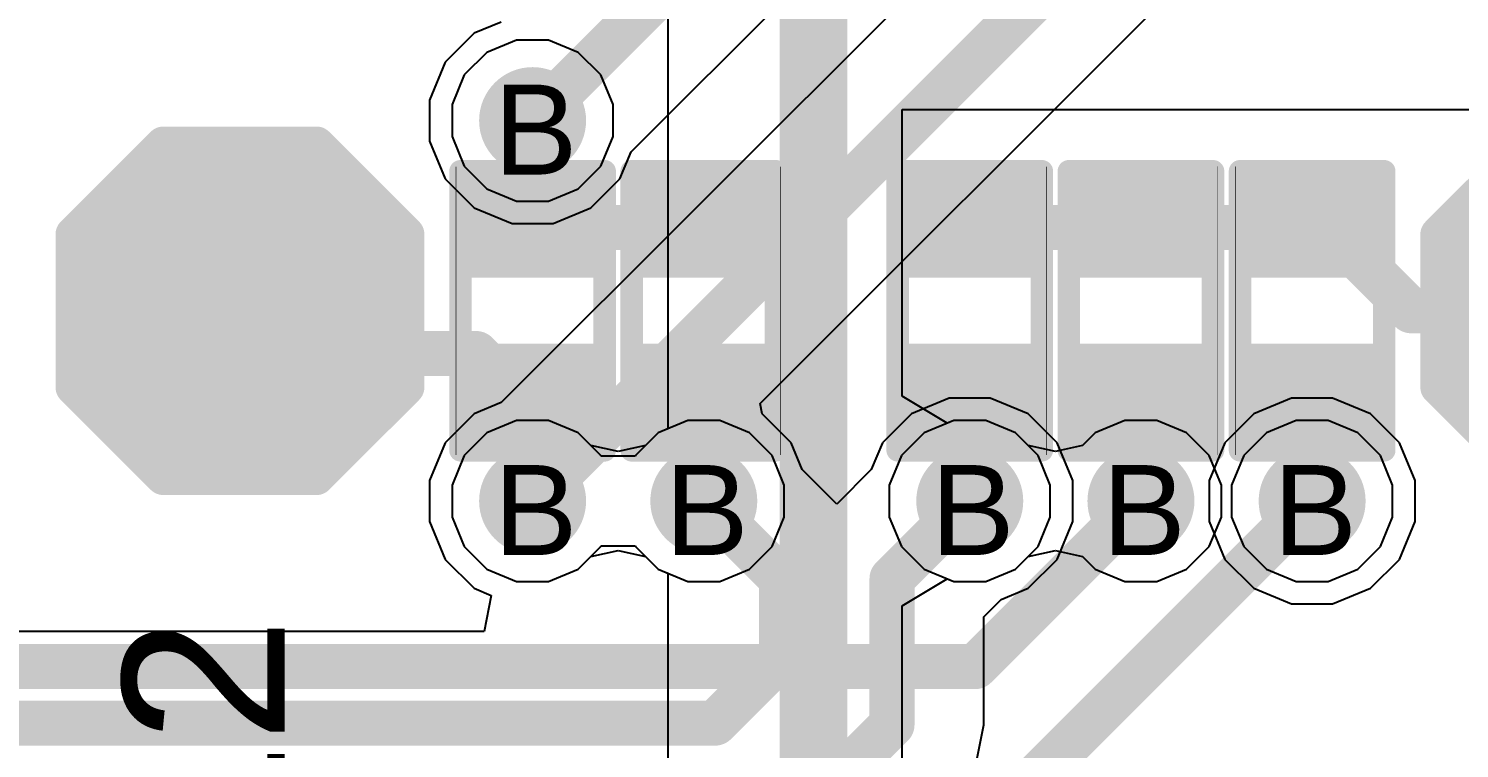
# Model space of a CAD drawing. Header units: inches. Extents: x 0 to 5379, y 0 to 5429.
# Drawn here: x 55.15 to 63.21, y 73.43 to 77.49 of the extents above; entities that cross this region are included whole.
import ezdxf

# ---------------------------------------------------------------- set-up
doc = ezdxf.new("R2010")
doc.units = ezdxf.units.IN
for name, color, linetype in [('Bottom Layer', 5, 'Continuous'), ('Bottom Solder', 6, 'Continuous'), ('Drill Drawing', 1, 'Continuous'), ('GND01', 16, 'Continuous'), ('GND02', 76, 'Continuous'), ('PWR', 156, 'Continuous'), ('SIG 01', 90, 'Continuous'), ('Top Layer', 1, 'Continuous'), ('Top Overlay', 2, 'Continuous'), ('Top Paste', 8, 'Continuous'), ('Top Solder', 216, 'Continuous'), ('Via Holes', 16, 'Continuous')]:
    doc.layers.add(name, color=color, linetype=linetype)
doc.styles.add('Arial', font='', dxfattribs={"height": 0.2})
doc.styles.get('Arial').set_extended_font_data('Arial')

# ---------------------------------------------------------------- blocks, each defined once
blk = doc.blocks.new('T__________186')
at = {"layer": 'Top Layer'}
blk.add_hatch(color=1, dxfattribs=at).paths.add_polyline_path([(0.381, 0.762), (-0.381, 0.762), (-0.762, 0.381), (-0.762, -0.381), (-0.381, -0.762), (0.381, -0.762), (0.762, -0.381), (0.762, 0.381)])
at = {"layer": 'Top Paste'}
blk.add_hatch(color=8, dxfattribs=at).paths.add_polyline_path([(0.381, 0.762), (-0.381, 0.762), (-0.762, 0.381), (-0.762, -0.381), (-0.381, -0.762), (0.381, -0.762), (0.762, -0.381), (0.762, 0.381)])
at = {"layer": 'Top Solder'}
blk.add_hatch(color=216, dxfattribs=at).paths.add_polyline_path([(0.4318, 0.8636), (-0.4318, 0.8636), (-0.8636, 0.4318), (-0.8636, -0.4318), (-0.4318, -0.8636), (0.4318, -0.8636), (0.8636, -0.4318), (0.8636, 0.4318)])
at = {"layer": 'Top Overlay'}
for points in [[(-0.9398, 0.4318, 0.2, 0.2, 0), (-0.4318, 0.9398, 0.2, 0.2, 0)], [(0.4318, 0.9398, 0.2, 0.2, 0), (-0.4318, 0.9398, 0.2, 0.2, 0)], [(0.9398, 0.4318, 0.2, 0.2, 0), (0.4318, 0.9398, 0.2, 0.2, 0)], [(-0.9398, -0.4318, 0.2, 0.2, 0), (-0.9398, 0.4318, 0.2, 0.2, 0)], [(0.9398, -0.4318, 0.2, 0.2, 0), (0.9398, 0.4318, 0.2, 0.2, 0)], [(-0.4318, -0.9398, 0.2, 0.2, 0), (-0.9398, -0.4318, 0.2, 0.2, 0)], [(0.4318, -0.9398, 0.2, 0.2, 0), (0.9398, -0.4318, 0.2, 0.2, 0)], [(0.4318, -0.9398, 0.2, 0.2, 0), (-0.4318, -0.9398, 0.2, 0.2, 0)]]:
    blk.add_lwpolyline(points, format="xyseb", dxfattribs=at)
for points in [[(-0.4818, 0.9398, 0.1, 0.1, 1), (-0.3818, 0.9398, 0.1, 0.1, 1)], [(-0.4818, 0.9398, 0.1, 0.1, 1), (-0.3818, 0.9398, 0.1, 0.1, 1)], [(0.3818, 0.9398, 0.1, 0.1, 1), (0.4818, 0.9398, 0.1, 0.1, 1)], [(0.3818, 0.9398, 0.1, 0.1, 1), (0.4818, 0.9398, 0.1, 0.1, 1)], [(-0.9898, 0.4318, 0.1, 0.1, 1), (-0.8898, 0.4318, 0.1, 0.1, 1)], [(-0.9898, 0.4318, 0.1, 0.1, 1), (-0.8898, 0.4318, 0.1, 0.1, 1)], [(0.8898, 0.4318, 0.1, 0.1, 1), (0.9898, 0.4318, 0.1, 0.1, 1)], [(0.8898, 0.4318, 0.1, 0.1, 1), (0.9898, 0.4318, 0.1, 0.1, 1)], [(-0.9898, -0.4318, 0.1, 0.1, 1), (-0.8898, -0.4318, 0.1, 0.1, 1)], [(-0.9898, -0.4318, 0.1, 0.1, 1), (-0.8898, -0.4318, 0.1, 0.1, 1)], [(0.8898, -0.4318, 0.1, 0.1, 1), (0.9898, -0.4318, 0.1, 0.1, 1)], [(0.8898, -0.4318, 0.1, 0.1, 1), (0.9898, -0.4318, 0.1, 0.1, 1)], [(-0.4818, -0.9398, 0.1, 0.1, 1), (-0.3818, -0.9398, 0.1, 0.1, 1)], [(-0.4818, -0.9398, 0.1, 0.1, 1), (-0.3818, -0.9398, 0.1, 0.1, 1)], [(0.3818, -0.9398, 0.1, 0.1, 1), (0.4818, -0.9398, 0.1, 0.1, 1)], [(0.3818, -0.9398, 0.1, 0.1, 1), (0.4818, -0.9398, 0.1, 0.1, 1)]]:
    blk.add_lwpolyline(points, format="xyseb", close=True, dxfattribs=at)
blk = doc.blocks.new('T__________188')
at = {"layer": 'Top Layer'}
blk.add_hatch(color=1, dxfattribs=at).paths.add_polyline_path([(0.381, 0.762), (-0.381, 0.762), (-0.762, 0.381), (-0.762, -0.381), (-0.381, -0.762), (0.381, -0.762), (0.762, -0.381), (0.762, 0.381)])
at = {"layer": 'Top Paste'}
blk.add_hatch(color=8, dxfattribs=at).paths.add_polyline_path([(0.381, 0.762), (-0.381, 0.762), (-0.762, 0.381), (-0.762, -0.381), (-0.381, -0.762), (0.381, -0.762), (0.762, -0.381), (0.762, 0.381)])
at = {"layer": 'Top Solder'}
blk.add_hatch(color=216, dxfattribs=at).paths.add_polyline_path([(0.4318, 0.8636), (-0.4318, 0.8636), (-0.8636, 0.4318), (-0.8636, -0.4318), (-0.4318, -0.8636), (0.4318, -0.8636), (0.8636, -0.4318), (0.8636, 0.4318)])
at = {"layer": 'Top Overlay'}
for points in [[(-0.4318, 0.9398, 0.2, 0.2, 0), (-0.9398, 0.4318, 0.2, 0.2, 0)], [(-0.4318, 0.9398, 0.2, 0.2, 0), (0.4318, 0.9398, 0.2, 0.2, 0)], [(0.4318, 0.9398, 0.2, 0.2, 0), (0.9398, 0.4318, 0.2, 0.2, 0)], [(-0.9398, 0.4318, 0.2, 0.2, 0), (-0.9398, -0.4318, 0.2, 0.2, 0)], [(0.9398, 0.4318, 0.2, 0.2, 0), (0.9398, -0.4318, 0.2, 0.2, 0)], [(-0.9398, -0.4318, 0.2, 0.2, 0), (-0.4318, -0.9398, 0.2, 0.2, 0)], [(0.9398, -0.4318, 0.2, 0.2, 0), (0.4318, -0.9398, 0.2, 0.2, 0)], [(-0.4318, -0.9398, 0.2, 0.2, 0), (0.4318, -0.9398, 0.2, 0.2, 0)]]:
    blk.add_lwpolyline(points, format="xyseb", dxfattribs=at)
for points in [[(-0.4818, 0.9398, 0.1, 0.1, 1), (-0.3818, 0.9398, 0.1, 0.1, 1)], [(-0.4818, 0.9398, 0.1, 0.1, 1), (-0.3818, 0.9398, 0.1, 0.1, 1)], [(0.3818, 0.9398, 0.1, 0.1, 1), (0.4818, 0.9398, 0.1, 0.1, 1)], [(0.3818, 0.9398, 0.1, 0.1, 1), (0.4818, 0.9398, 0.1, 0.1, 1)], [(-0.9898, 0.4318, 0.1, 0.1, 1), (-0.8898, 0.4318, 0.1, 0.1, 1)], [(-0.9898, 0.4318, 0.1, 0.1, 1), (-0.8898, 0.4318, 0.1, 0.1, 1)], [(0.8898, 0.4318, 0.1, 0.1, 1), (0.9898, 0.4318, 0.1, 0.1, 1)], [(0.8898, 0.4318, 0.1, 0.1, 1), (0.9898, 0.4318, 0.1, 0.1, 1)], [(-0.9898, -0.4318, 0.1, 0.1, 1), (-0.8898, -0.4318, 0.1, 0.1, 1)], [(-0.9898, -0.4318, 0.1, 0.1, 1), (-0.8898, -0.4318, 0.1, 0.1, 1)], [(0.8898, -0.4318, 0.1, 0.1, 1), (0.9898, -0.4318, 0.1, 0.1, 1)], [(0.8898, -0.4318, 0.1, 0.1, 1), (0.9898, -0.4318, 0.1, 0.1, 1)], [(-0.4818, -0.9398, 0.1, 0.1, 1), (-0.3818, -0.9398, 0.1, 0.1, 1)], [(-0.4818, -0.9398, 0.1, 0.1, 1), (-0.3818, -0.9398, 0.1, 0.1, 1)], [(0.3818, -0.9398, 0.1, 0.1, 1), (0.4818, -0.9398, 0.1, 0.1, 1)], [(0.3818, -0.9398, 0.1, 0.1, 1), (0.4818, -0.9398, 0.1, 0.1, 1)]]:
    blk.add_lwpolyline(points, format="xyseb", close=True, dxfattribs=at)
blk = doc.blocks.new('R___0402_644')
at = {"layer": 'Top Layer'}
for points in [[(-0.6985, -0.3175), (-0.6985, 0.3175), (-0.2413, 0.3175), (-0.2413, -0.3175)], [(0.2413, -0.3175), (0.2413, 0.3175), (0.6985, 0.3175), (0.6985, -0.3175)]]:
    blk.add_hatch(color=1, dxfattribs=at).paths.add_polyline_path(points)
at = {"layer": 'Top Paste'}
for points in [[(-0.6985, -0.3175), (-0.6985, 0.3175), (-0.2413, 0.3175), (-0.2413, -0.3175)], [(0.2413, -0.3175), (0.2413, 0.3175), (0.6985, 0.3175), (0.6985, -0.3175)]]:
    blk.add_hatch(color=8, dxfattribs=at).paths.add_polyline_path(points)
at = {"layer": 'Top Solder'}
for points in [[(-0.7535, -0.3725), (-0.7535, 0.3725), (-0.1863, 0.3725), (-0.1863, -0.3725)], [(0.1863, -0.3725), (0.1863, 0.3725), (0.7535, 0.3725), (0.7535, -0.3725)]]:
    blk.add_hatch(color=216, dxfattribs=at).paths.add_polyline_path(points)
at = {"layer": 'Top Overlay'}
for points in [[(0.7874, 0.4064, 0.127, 0.127, 0), (-0.7874, 0.4064, 0.127, 0.127, 0)], [(-0.7874, -0.4064, 0.127, 0.127, 0), (-0.7874, 0.4064, 0.127, 0.127, 0)], [(0.7874, -0.4064, 0.127, 0.127, 0), (0.7874, 0.4064, 0.127, 0.127, 0)], [(0.7874, -0.4064, 0.127, 0.127, 0), (-0.7874, -0.4064, 0.127, 0.127, 0)], [(0.8128, -0.4318, 0.00323, 0.00323, 0), (-0.8128, -0.4318, 0.00323, 0.00323, 0)]]:
    blk.add_lwpolyline(points, format="xyseb", dxfattribs=at)
for points in [[(-0.8191, 0.4064, 0.0635, 0.0635, 1), (-0.7556, 0.4064, 0.0635, 0.0635, 1)], [(-0.8191, 0.4064, 0.0635, 0.0635, 1), (-0.7556, 0.4064, 0.0635, 0.0635, 1)], [(0.7556, 0.4064, 0.0635, 0.0635, 1), (0.8191, 0.4064, 0.0635, 0.0635, 1)], [(0.7556, 0.4064, 0.0635, 0.0635, 1), (0.8191, 0.4064, 0.0635, 0.0635, 1)], [(-0.8191, -0.4064, 0.0635, 0.0635, 1), (-0.7556, -0.4064, 0.0635, 0.0635, 1)], [(-0.8191, -0.4064, 0.0635, 0.0635, 1), (-0.7556, -0.4064, 0.0635, 0.0635, 1)], [(0.7556, -0.4064, 0.0635, 0.0635, 1), (0.8191, -0.4064, 0.0635, 0.0635, 1)], [(0.7556, -0.4064, 0.0635, 0.0635, 1), (0.8191, -0.4064, 0.0635, 0.0635, 1)], [(-0.8136, -0.4318, 0.00161, 0.00161, 1), (-0.812, -0.4318, 0.00161, 0.00161, 1)], [(0.812, -0.4318, 0.00161, 0.00161, 1), (0.8136, -0.4318, 0.00161, 0.00161, 1)]]:
    blk.add_lwpolyline(points, format="xyseb", close=True, dxfattribs=at)
blk = doc.blocks.new('R___0402_646')
at = {"layer": 'Top Layer'}
for points in [[(-0.6985, -0.3175), (-0.6985, 0.3175), (-0.2413, 0.3175), (-0.2413, -0.3175)], [(0.2413, -0.3175), (0.2413, 0.3175), (0.6985, 0.3175), (0.6985, -0.3175)]]:
    blk.add_hatch(color=1, dxfattribs=at).paths.add_polyline_path(points)
at = {"layer": 'Top Paste'}
for points in [[(-0.6985, -0.3175), (-0.6985, 0.3175), (-0.2413, 0.3175), (-0.2413, -0.3175)], [(0.2413, -0.3175), (0.2413, 0.3175), (0.6985, 0.3175), (0.6985, -0.3175)]]:
    blk.add_hatch(color=8, dxfattribs=at).paths.add_polyline_path(points)
at = {"layer": 'Top Solder'}
for points in [[(-0.7535, -0.3725), (-0.7535, 0.3725), (-0.1863, 0.3725), (-0.1863, -0.3725)], [(0.1863, -0.3725), (0.1863, 0.3725), (0.7535, 0.3725), (0.7535, -0.3725)]]:
    blk.add_hatch(color=216, dxfattribs=at).paths.add_polyline_path(points)
at = {"layer": 'Top Overlay'}
for points in [[(-0.7874, 0.4064, 0.127, 0.127, 0), (0.7874, 0.4064, 0.127, 0.127, 0)], [(-0.7874, 0.4064, 0.127, 0.127, 0), (-0.7874, -0.4064, 0.127, 0.127, 0)], [(0.7874, 0.4064, 0.127, 0.127, 0), (0.7874, -0.4064, 0.127, 0.127, 0)], [(-0.7874, -0.4064, 0.127, 0.127, 0), (0.7874, -0.4064, 0.127, 0.127, 0)], [(-0.8128, -0.4318, 0.00323, 0.00323, 0), (0.8128, -0.4318, 0.00323, 0.00323, 0)]]:
    blk.add_lwpolyline(points, format="xyseb", dxfattribs=at)
for points in [[(-0.8191, 0.4064, 0.0635, 0.0635, 1), (-0.7556, 0.4064, 0.0635, 0.0635, 1)], [(-0.8191, 0.4064, 0.0635, 0.0635, 1), (-0.7556, 0.4064, 0.0635, 0.0635, 1)], [(0.7556, 0.4064, 0.0635, 0.0635, 1), (0.8191, 0.4064, 0.0635, 0.0635, 1)], [(0.7556, 0.4064, 0.0635, 0.0635, 1), (0.8191, 0.4064, 0.0635, 0.0635, 1)], [(-0.8191, -0.4064, 0.0635, 0.0635, 1), (-0.7556, -0.4064, 0.0635, 0.0635, 1)], [(-0.8191, -0.4064, 0.0635, 0.0635, 1), (-0.7556, -0.4064, 0.0635, 0.0635, 1)], [(0.7556, -0.4064, 0.0635, 0.0635, 1), (0.8191, -0.4064, 0.0635, 0.0635, 1)], [(0.7556, -0.4064, 0.0635, 0.0635, 1), (0.8191, -0.4064, 0.0635, 0.0635, 1)], [(-0.8136, -0.4318, 0.00161, 0.00161, 1), (-0.812, -0.4318, 0.00161, 0.00161, 1)], [(0.812, -0.4318, 0.00161, 0.00161, 1), (0.8136, -0.4318, 0.00161, 0.00161, 1)]]:
    blk.add_lwpolyline(points, format="xyseb", close=True, dxfattribs=at)
blk = doc.blocks.new('R___0402_652')
at = {"layer": 'Top Layer'}
for points in [[(-0.6985, -0.3175), (-0.6985, 0.3175), (-0.2413, 0.3175), (-0.2413, -0.3175)], [(0.2413, -0.3175), (0.2413, 0.3175), (0.6985, 0.3175), (0.6985, -0.3175)]]:
    blk.add_hatch(color=1, dxfattribs=at).paths.add_polyline_path(points)
at = {"layer": 'Top Paste'}
for points in [[(-0.6985, -0.3175), (-0.6985, 0.3175), (-0.2413, 0.3175), (-0.2413, -0.3175)], [(0.2413, -0.3175), (0.2413, 0.3175), (0.6985, 0.3175), (0.6985, -0.3175)]]:
    blk.add_hatch(color=8, dxfattribs=at).paths.add_polyline_path(points)
at = {"layer": 'Top Solder'}
for points in [[(-0.7535, -0.3725), (-0.7535, 0.3725), (-0.1863, 0.3725), (-0.1863, -0.3725)], [(0.1863, -0.3725), (0.1863, 0.3725), (0.7535, 0.3725), (0.7535, -0.3725)]]:
    blk.add_hatch(color=216, dxfattribs=at).paths.add_polyline_path(points)
at = {"layer": 'Top Overlay'}
for points in [[(-0.7874, 0.4064, 0.127, 0.127, 0), (-0.7874, -0.4064, 0.127, 0.127, 0)], [(-0.7874, 0.4064, 0.127, 0.127, 0), (0.7874, 0.4064, 0.127, 0.127, 0)], [(0.7874, 0.4064, 0.127, 0.127, 0), (0.7874, -0.4064, 0.127, 0.127, 0)], [(-0.7874, -0.4064, 0.127, 0.127, 0), (0.7874, -0.4064, 0.127, 0.127, 0)], [(-0.8128, -0.4318, 0.00323, 0.00323, 0), (0.8128, -0.4318, 0.00323, 0.00323, 0)]]:
    blk.add_lwpolyline(points, format="xyseb", dxfattribs=at)
for points in [[(-0.8191, 0.4064, 0.0635, 0.0635, 1), (-0.7556, 0.4064, 0.0635, 0.0635, 1)], [(-0.8191, 0.4064, 0.0635, 0.0635, 1), (-0.7556, 0.4064, 0.0635, 0.0635, 1)], [(0.7556, 0.4064, 0.0635, 0.0635, 1), (0.8191, 0.4064, 0.0635, 0.0635, 1)], [(0.7556, 0.4064, 0.0635, 0.0635, 1), (0.8191, 0.4064, 0.0635, 0.0635, 1)], [(-0.8191, -0.4064, 0.0635, 0.0635, 1), (-0.7556, -0.4064, 0.0635, 0.0635, 1)], [(-0.8191, -0.4064, 0.0635, 0.0635, 1), (-0.7556, -0.4064, 0.0635, 0.0635, 1)], [(0.7556, -0.4064, 0.0635, 0.0635, 1), (0.8191, -0.4064, 0.0635, 0.0635, 1)], [(0.7556, -0.4064, 0.0635, 0.0635, 1), (0.8191, -0.4064, 0.0635, 0.0635, 1)], [(-0.8136, -0.4318, 0.00161, 0.00161, 1), (-0.812, -0.4318, 0.00161, 0.00161, 1)], [(0.812, -0.4318, 0.00161, 0.00161, 1), (0.8136, -0.4318, 0.00161, 0.00161, 1)]]:
    blk.add_lwpolyline(points, format="xyseb", close=True, dxfattribs=at)
blk = doc.blocks.new('R___0402_656')
at = {"layer": 'Top Layer'}
for points in [[(-0.6985, -0.3175), (-0.6985, 0.3175), (-0.2413, 0.3175), (-0.2413, -0.3175)], [(0.2413, -0.3175), (0.2413, 0.3175), (0.6985, 0.3175), (0.6985, -0.3175)]]:
    blk.add_hatch(color=1, dxfattribs=at).paths.add_polyline_path(points)
at = {"layer": 'Top Paste'}
for points in [[(-0.6985, -0.3175), (-0.6985, 0.3175), (-0.2413, 0.3175), (-0.2413, -0.3175)], [(0.2413, -0.3175), (0.2413, 0.3175), (0.6985, 0.3175), (0.6985, -0.3175)]]:
    blk.add_hatch(color=8, dxfattribs=at).paths.add_polyline_path(points)
at = {"layer": 'Top Solder'}
for points in [[(-0.7535, -0.3725), (-0.7535, 0.3725), (-0.1863, 0.3725), (-0.1863, -0.3725)], [(0.1863, -0.3725), (0.1863, 0.3725), (0.7535, 0.3725), (0.7535, -0.3725)]]:
    blk.add_hatch(color=216, dxfattribs=at).paths.add_polyline_path(points)
at = {"layer": 'Top Overlay'}
for points in [[(-0.7874, 0.4064, 0.127, 0.127, 0), (-0.7874, -0.4064, 0.127, 0.127, 0)], [(-0.7874, 0.4064, 0.127, 0.127, 0), (0.7874, 0.4064, 0.127, 0.127, 0)], [(0.7874, 0.4064, 0.127, 0.127, 0), (0.7874, -0.4064, 0.127, 0.127, 0)], [(-0.7874, -0.4064, 0.127, 0.127, 0), (0.7874, -0.4064, 0.127, 0.127, 0)], [(-0.8128, -0.4318, 0.00323, 0.00323, 0), (0.8128, -0.4318, 0.00323, 0.00323, 0)]]:
    blk.add_lwpolyline(points, format="xyseb", dxfattribs=at)
for points in [[(-0.8191, 0.4064, 0.0635, 0.0635, 1), (-0.7556, 0.4064, 0.0635, 0.0635, 1)], [(-0.8191, 0.4064, 0.0635, 0.0635, 1), (-0.7556, 0.4064, 0.0635, 0.0635, 1)], [(0.7556, 0.4064, 0.0635, 0.0635, 1), (0.8191, 0.4064, 0.0635, 0.0635, 1)], [(0.7556, 0.4064, 0.0635, 0.0635, 1), (0.8191, 0.4064, 0.0635, 0.0635, 1)], [(-0.8191, -0.4064, 0.0635, 0.0635, 1), (-0.7556, -0.4064, 0.0635, 0.0635, 1)], [(-0.8191, -0.4064, 0.0635, 0.0635, 1), (-0.7556, -0.4064, 0.0635, 0.0635, 1)], [(0.7556, -0.4064, 0.0635, 0.0635, 1), (0.8191, -0.4064, 0.0635, 0.0635, 1)], [(0.7556, -0.4064, 0.0635, 0.0635, 1), (0.8191, -0.4064, 0.0635, 0.0635, 1)], [(-0.8136, -0.4318, 0.00161, 0.00161, 1), (-0.812, -0.4318, 0.00161, 0.00161, 1)], [(0.812, -0.4318, 0.00161, 0.00161, 1), (0.8136, -0.4318, 0.00161, 0.00161, 1)]]:
    blk.add_lwpolyline(points, format="xyseb", close=True, dxfattribs=at)
blk = doc.blocks.new('R___0402_662')
at = {"layer": 'Top Layer'}
for points in [[(-0.6985, -0.3175), (-0.6985, 0.3175), (-0.2413, 0.3175), (-0.2413, -0.3175)], [(0.2413, -0.3175), (0.2413, 0.3175), (0.6985, 0.3175), (0.6985, -0.3175)]]:
    blk.add_hatch(color=1, dxfattribs=at).paths.add_polyline_path(points)
at = {"layer": 'Top Paste'}
for points in [[(-0.6985, -0.3175), (-0.6985, 0.3175), (-0.2413, 0.3175), (-0.2413, -0.3175)], [(0.2413, -0.3175), (0.2413, 0.3175), (0.6985, 0.3175), (0.6985, -0.3175)]]:
    blk.add_hatch(color=8, dxfattribs=at).paths.add_polyline_path(points)
at = {"layer": 'Top Solder'}
for points in [[(-0.7535, -0.3725), (-0.7535, 0.3725), (-0.1863, 0.3725), (-0.1863, -0.3725)], [(0.1863, -0.3725), (0.1863, 0.3725), (0.7535, 0.3725), (0.7535, -0.3725)]]:
    blk.add_hatch(color=216, dxfattribs=at).paths.add_polyline_path(points)
at = {"layer": 'Top Overlay'}
for points in [[(-0.7874, -0.4064, 0.127, 0.127, 0), (-0.7874, 0.4064, 0.127, 0.127, 0)], [(0.7874, 0.4064, 0.127, 0.127, 0), (-0.7874, 0.4064, 0.127, 0.127, 0)], [(0.7874, -0.4064, 0.127, 0.127, 0), (0.7874, 0.4064, 0.127, 0.127, 0)], [(0.7874, -0.4064, 0.127, 0.127, 0), (-0.7874, -0.4064, 0.127, 0.127, 0)], [(0.8128, -0.4318, 0.00323, 0.00323, 0), (-0.8128, -0.4318, 0.00323, 0.00323, 0)]]:
    blk.add_lwpolyline(points, format="xyseb", dxfattribs=at)
for points in [[(-0.8191, 0.4064, 0.0635, 0.0635, 1), (-0.7556, 0.4064, 0.0635, 0.0635, 1)], [(-0.8191, 0.4064, 0.0635, 0.0635, 1), (-0.7556, 0.4064, 0.0635, 0.0635, 1)], [(0.7556, 0.4064, 0.0635, 0.0635, 1), (0.8191, 0.4064, 0.0635, 0.0635, 1)], [(0.7556, 0.4064, 0.0635, 0.0635, 1), (0.8191, 0.4064, 0.0635, 0.0635, 1)], [(-0.8191, -0.4064, 0.0635, 0.0635, 1), (-0.7556, -0.4064, 0.0635, 0.0635, 1)], [(-0.8191, -0.4064, 0.0635, 0.0635, 1), (-0.7556, -0.4064, 0.0635, 0.0635, 1)], [(0.7556, -0.4064, 0.0635, 0.0635, 1), (0.8191, -0.4064, 0.0635, 0.0635, 1)], [(0.7556, -0.4064, 0.0635, 0.0635, 1), (0.8191, -0.4064, 0.0635, 0.0635, 1)], [(-0.8136, -0.4318, 0.00161, 0.00161, 1), (-0.812, -0.4318, 0.00161, 0.00161, 1)], [(0.812, -0.4318, 0.00161, 0.00161, 1), (0.8136, -0.4318, 0.00161, 0.00161, 1)]]:
    blk.add_lwpolyline(points, format="xyseb", close=True, dxfattribs=at)

msp = doc.modelspace()

# ---------------------------------------------------------------- hatches: boundary and pattern name
at = {"layer": 'Bottom Layer'}
h = msp.add_hatch(color=5, dxfattribs=at)
edge = h.paths.add_edge_path()
edge.add_arc((57.9882, 76.9752), 0.2, 0, 360)
h = msp.add_hatch(color=5, dxfattribs=at)
edge = h.paths.add_edge_path()
edge.add_arc((57.9882, 74.8284), 0.2, 0, 360)
h = msp.add_hatch(color=5, dxfattribs=at)
edge = h.paths.add_edge_path()
edge.add_arc((58.9534, 74.8284), 0.2, 0, 360)
h = msp.add_hatch(color=5, dxfattribs=at)
edge = h.paths.add_edge_path()
edge.add_arc((60.453, 74.8284), 0.2, 0, 360)
h = msp.add_hatch(color=5, dxfattribs=at)
edge = h.paths.add_edge_path()
edge.add_arc((61.4182, 74.8284), 0.2, 0, 360)
h = msp.add_hatch(color=5, dxfattribs=at)
edge = h.paths.add_edge_path()
edge.add_arc((62.3834, 74.8284), 0.2, 0, 360)
at = {"layer": 'Bottom Solder'}
h = msp.add_hatch(color=6, dxfattribs=at)
edge = h.paths.add_edge_path()
edge.add_arc((57.9882, 76.9752), 0.3016, 0, 360)
h = msp.add_hatch(color=6, dxfattribs=at)
edge = h.paths.add_edge_path()
edge.add_arc((57.9882, 74.8284), 0.3016, 0, 360)
h = msp.add_hatch(color=6, dxfattribs=at)
edge = h.paths.add_edge_path()
edge.add_arc((58.9534, 74.8284), 0.3016, 0, 360)
h = msp.add_hatch(color=6, dxfattribs=at)
edge = h.paths.add_edge_path()
edge.add_arc((60.453, 74.8284), 0.3016, 0, 360)
h = msp.add_hatch(color=6, dxfattribs=at)
edge = h.paths.add_edge_path()
edge.add_arc((61.4182, 74.8284), 0.3016, 0, 360)
h = msp.add_hatch(color=6, dxfattribs=at)
edge = h.paths.add_edge_path()
edge.add_arc((62.3834, 74.8284), 0.3016, 0, 360)
at = {"layer": 'GND01'}
h = msp.add_hatch(color=16, dxfattribs=at)
edge = h.paths.add_edge_path()
edge.add_arc((57.9882, 76.9752), 0.2, 0, 360)
h = msp.add_hatch(color=16, dxfattribs=at)
edge = h.paths.add_edge_path()
edge.add_arc((57.9882, 74.8284), 0.2, 0, 360)
h = msp.add_hatch(color=16, dxfattribs=at)
edge = h.paths.add_edge_path()
edge.add_arc((58.9534, 74.8284), 0.2, 0, 360)
h = msp.add_hatch(color=16, dxfattribs=at)
edge = h.paths.add_edge_path()
edge.add_arc((60.453, 74.8284), 0.2, 0, 360)
h = msp.add_hatch(color=16, dxfattribs=at)
edge = h.paths.add_edge_path()
edge.add_arc((61.4182, 74.8284), 0.2, 0, 360)
h = msp.add_hatch(color=16, dxfattribs=at)
edge = h.paths.add_edge_path()
edge.add_arc((62.3834, 74.8284), 0.2, 0, 360)
at = {"layer": 'GND02'}
h = msp.add_hatch(color=76, dxfattribs=at)
edge = h.paths.add_edge_path()
edge.add_arc((57.9882, 76.9752), 0.2, 0, 360)
h = msp.add_hatch(color=76, dxfattribs=at)
edge = h.paths.add_edge_path()
edge.add_arc((57.9882, 74.8284), 0.2, 0, 360)
h = msp.add_hatch(color=76, dxfattribs=at)
edge = h.paths.add_edge_path()
edge.add_arc((58.9534, 74.8284), 0.2, 0, 360)
h = msp.add_hatch(color=76, dxfattribs=at)
edge = h.paths.add_edge_path()
edge.add_arc((60.453, 74.8284), 0.2, 0, 360)
h = msp.add_hatch(color=76, dxfattribs=at)
edge = h.paths.add_edge_path()
edge.add_arc((61.4182, 74.8284), 0.2, 0, 360)
h = msp.add_hatch(color=76, dxfattribs=at)
edge = h.paths.add_edge_path()
edge.add_arc((62.3834, 74.8284), 0.2, 0, 360)
at = {"layer": 'PWR'}
h = msp.add_hatch(color=156, dxfattribs=at)
edge = h.paths.add_edge_path()
edge.add_arc((57.9882, 76.9752), 0.2, 0, 360)
h = msp.add_hatch(color=156, dxfattribs=at)
edge = h.paths.add_edge_path()
edge.add_arc((57.9882, 74.8284), 0.2, 0, 360)
h = msp.add_hatch(color=156, dxfattribs=at)
edge = h.paths.add_edge_path()
edge.add_arc((58.9534, 74.8284), 0.2, 0, 360)
h = msp.add_hatch(color=156, dxfattribs=at)
edge = h.paths.add_edge_path()
edge.add_arc((60.453, 74.8284), 0.2, 0, 360)
h = msp.add_hatch(color=156, dxfattribs=at)
edge = h.paths.add_edge_path()
edge.add_arc((61.4182, 74.8284), 0.2, 0, 360)
h = msp.add_hatch(color=156, dxfattribs=at)
edge = h.paths.add_edge_path()
edge.add_arc((62.3834, 74.8284), 0.2, 0, 360)
at = {"layer": 'SIG 01'}
h = msp.add_hatch(color=90, dxfattribs=at)
edge = h.paths.add_edge_path()
edge.add_arc((57.9882, 76.9752), 0.2, 0, 360)
h = msp.add_hatch(color=90, dxfattribs=at)
edge = h.paths.add_edge_path()
edge.add_arc((57.9882, 74.8284), 0.2, 0, 360)
h = msp.add_hatch(color=90, dxfattribs=at)
edge = h.paths.add_edge_path()
edge.add_arc((58.9534, 74.8284), 0.2, 0, 360)
h = msp.add_hatch(color=90, dxfattribs=at)
edge = h.paths.add_edge_path()
edge.add_arc((60.453, 74.8284), 0.2, 0, 360)
h = msp.add_hatch(color=90, dxfattribs=at)
edge = h.paths.add_edge_path()
edge.add_arc((61.4182, 74.8284), 0.2, 0, 360)
h = msp.add_hatch(color=90, dxfattribs=at)
edge = h.paths.add_edge_path()
edge.add_arc((62.3834, 74.8284), 0.2, 0, 360)
at = {"layer": 'Top Layer'}
h = msp.add_hatch(color=1, dxfattribs=at)
edge = h.paths.add_edge_path()
edge.add_arc((57.9882, 76.9752), 0.2, 0, 360)
h = msp.add_hatch(color=1, dxfattribs=at)
edge = h.paths.add_edge_path()
edge.add_arc((57.9882, 74.8284), 0.2, 0, 360)
h = msp.add_hatch(color=1, dxfattribs=at)
edge = h.paths.add_edge_path()
edge.add_arc((58.9534, 74.8284), 0.2, 0, 360)
h = msp.add_hatch(color=1, dxfattribs=at)
edge = h.paths.add_edge_path()
edge.add_arc((60.453, 74.8284), 0.2, 0, 360)
h = msp.add_hatch(color=1, dxfattribs=at)
edge = h.paths.add_edge_path()
edge.add_arc((61.4182, 74.8284), 0.2, 0, 360)
h = msp.add_hatch(color=1, dxfattribs=at)
edge = h.paths.add_edge_path()
edge.add_arc((62.3834, 74.8284), 0.2, 0, 360)
at = {"layer": 'Top Solder'}
h = msp.add_hatch(color=216, dxfattribs=at)
edge = h.paths.add_edge_path()
edge.add_arc((57.9882, 76.9752), 0.3016, 0, 360)
h = msp.add_hatch(color=216, dxfattribs=at)
edge = h.paths.add_edge_path()
edge.add_arc((57.9882, 74.8284), 0.3016, 0, 360)
h = msp.add_hatch(color=216, dxfattribs=at)
edge = h.paths.add_edge_path()
edge.add_arc((58.9534, 74.8284), 0.3016, 0, 360)
h = msp.add_hatch(color=216, dxfattribs=at)
edge = h.paths.add_edge_path()
edge.add_arc((60.453, 74.8284), 0.3016, 0, 360)
h = msp.add_hatch(color=216, dxfattribs=at)
edge = h.paths.add_edge_path()
edge.add_arc((61.4182, 74.8284), 0.3016, 0, 360)
h = msp.add_hatch(color=216, dxfattribs=at)
edge = h.paths.add_edge_path()
edge.add_arc((62.3834, 74.8284), 0.3016, 0, 360)
at = {"layer": 'Via Holes'}
h = msp.add_hatch(color=7, dxfattribs=at)
edge = h.paths.add_edge_path()
edge.add_arc((57.9882, 76.9752), 0.1, 0, 360)
h = msp.add_hatch(color=7, dxfattribs=at)
edge = h.paths.add_edge_path()
edge.add_arc((57.9882, 74.8284), 0.1, 0, 360)
h = msp.add_hatch(color=7, dxfattribs=at)
edge = h.paths.add_edge_path()
edge.add_arc((58.9534, 74.8284), 0.1, 0, 360)
h = msp.add_hatch(color=7, dxfattribs=at)
edge = h.paths.add_edge_path()
edge.add_arc((60.453, 74.8284), 0.1, 0, 360)
h = msp.add_hatch(color=7, dxfattribs=at)
edge = h.paths.add_edge_path()
edge.add_arc((61.4182, 74.8284), 0.1, 0, 360)
h = msp.add_hatch(color=7, dxfattribs=at)
edge = h.paths.add_edge_path()
edge.add_arc((62.3834, 74.8284), 0.1, 0, 360)

# ---------------------------------------------------------------- linework, layer by layer
at = {"layer": 'Bottom Layer'}
for p, q in [((57.8979, 77.4292), (57.731, 77.3601)), ((58.0785, 77.4292), (57.8979, 77.4292)), ((58.2454, 77.3601), (58.0785, 77.4292)), ((57.731, 77.3601), (57.6033, 77.2324)), ((58.3731, 77.2324), (58.2454, 77.3601)), ((57.6033, 77.2324), (57.5342, 77.0655)), ((58.4422, 77.0655), (58.3731, 77.2324)), ((57.5342, 77.0655), (57.5342, 76.8849)), ((58.4422, 76.8849), (58.4422, 77.0655)), ((57.5342, 76.8849), (57.6033, 76.718)), ((58.3731, 76.718), (58.4422, 76.8849)), ((57.6033, 76.718), (57.731, 76.5903)), ((58.2454, 76.5903), (58.3731, 76.718)), ((57.731, 76.5903), (57.8979, 76.5212)), ((58.0785, 76.5212), (58.2454, 76.5903)), ((57.8979, 76.5212), (58.0785, 76.5212)), ((57.8979, 75.2824), (57.731, 75.2133)), ((58.0785, 75.2824), (57.8979, 75.2824)), ((58.2454, 75.2133), (58.0785, 75.2824)), ((58.8631, 75.2824), (58.6962, 75.2133)), ((59.0437, 75.2824), (58.8631, 75.2824)), ((59.2106, 75.2133), (59.0437, 75.2824)), ((60.3627, 75.2824), (60.1958, 75.2133)), ((60.5433, 75.2824), (60.3627, 75.2824)), ((60.7102, 75.2133), (60.5433, 75.2824)), ((62.2931, 75.2824), (62.1262, 75.2133)), ((62.4737, 75.2824), (62.2931, 75.2824)), ((62.6406, 75.2133), (62.4737, 75.2824)), ((57.731, 75.2133), (57.6033, 75.0856)), ((58.3731, 75.0856), (58.2454, 75.2133)), ((58.6962, 75.2133), (58.5685, 75.0856)), ((59.3383, 75.0856), (59.2106, 75.2133)), ((60.1958, 75.2133), (60.0681, 75.0856)), ((60.8379, 75.0856), (60.7102, 75.2133)), ((62.1262, 75.2133), (61.9985, 75.0856)), ((62.7683, 75.0856), (62.6406, 75.2133)), ((57.6033, 75.0856), (57.5342, 74.9187)), ((58.3746, 75.082), (58.3731, 75.0856)), ((58.567, 75.082), (58.3746, 75.082)), ((58.5685, 75.0856), (58.567, 75.082)), ((59.4074, 74.9187), (59.3383, 75.0856)), ((60.0681, 75.0856), (59.999, 74.9187)), ((60.907, 74.9187), (60.8379, 75.0856)), ((61.9985, 75.0856), (61.9294, 74.9187)), ((62.8374, 74.9187), (62.7683, 75.0856)), ((57.5342, 74.9187), (57.5342, 74.7381)), ((59.4074, 74.7381), (59.4074, 74.9187)), ((59.999, 74.9187), (59.999, 74.7381)), ((60.907, 74.7381), (60.907, 74.9187)), ((61.9294, 74.9187), (61.9294, 74.7381)), ((62.8374, 74.7381), (62.8374, 74.9187)), ((57.5342, 74.7381), (57.6033, 74.5712)), ((59.3383, 74.5712), (59.4074, 74.7381)), ((59.999, 74.7381), (60.0681, 74.5712)), ((60.8379, 74.5712), (60.907, 74.7381)), ((61.9294, 74.7381), (61.9985, 74.5712)), ((62.7683, 74.5712), (62.8374, 74.7381)), ((57.6033, 74.5712), (57.731, 74.4435)), ((58.2454, 74.4435), (58.3731, 74.5712)), ((58.3731, 74.5712), (58.3746, 74.5748)), ((58.3746, 74.5748), (58.567, 74.5748)), ((58.567, 74.5748), (58.5685, 74.5712)), ((58.5685, 74.5712), (58.6962, 74.4435)), ((59.2106, 74.4435), (59.3383, 74.5712)), ((60.0681, 74.5712), (60.1958, 74.4435)), ((60.7102, 74.4435), (60.8379, 74.5712)), ((61.9985, 74.5712), (62.1262, 74.4435)), ((62.6406, 74.4435), (62.7683, 74.5712)), ((57.731, 74.4435), (57.8979, 74.3744)), ((58.0785, 74.3744), (58.2454, 74.4435)), ((58.6962, 74.4435), (58.8631, 74.3744)), ((59.0437, 74.3744), (59.2106, 74.4435)), ((60.1958, 74.4435), (60.3627, 74.3744)), ((60.5433, 74.3744), (60.7102, 74.4435)), ((62.1262, 74.4435), (62.2931, 74.3744)), ((62.4737, 74.3744), (62.6406, 74.4435)), ((57.8979, 74.3744), (58.0785, 74.3744)), ((58.8631, 74.3744), (59.0437, 74.3744)), ((60.3627, 74.3744), (60.5433, 74.3744)), ((62.2931, 74.3744), (62.4737, 74.3744))]:
    msp.add_line(p, q, dxfattribs=at)
at = {"layer": 'GND01'}
for p, q in [((57.8979, 77.4292), (57.731, 77.3601)), ((58.0785, 77.4292), (57.8979, 77.4292)), ((58.2454, 77.3601), (58.0785, 77.4292)), ((57.731, 77.3601), (57.6033, 77.2324)), ((58.3731, 77.2324), (58.2454, 77.3601)), ((57.6033, 77.2324), (57.5342, 77.0655)), ((58.4422, 77.0655), (58.3731, 77.2324)), ((57.5342, 77.0655), (57.5342, 76.8849)), ((58.4422, 76.8849), (58.4422, 77.0655)), ((57.5342, 76.8849), (57.6033, 76.718)), ((58.3731, 76.718), (58.4422, 76.8849)), ((57.6033, 76.718), (57.731, 76.5903)), ((58.2454, 76.5903), (58.3731, 76.718)), ((57.731, 76.5903), (57.8979, 76.5212)), ((58.0785, 76.5212), (58.2454, 76.5903)), ((57.8979, 76.5212), (58.0785, 76.5212)), ((57.8979, 75.2824), (57.731, 75.2133)), ((58.0785, 75.2824), (57.8979, 75.2824)), ((58.2454, 75.2133), (58.0785, 75.2824)), ((58.8631, 75.2824), (58.6962, 75.2133)), ((59.0437, 75.2824), (58.8631, 75.2824)), ((59.2106, 75.2133), (59.0437, 75.2824)), ((60.3627, 75.2824), (60.1958, 75.2133)), ((60.5433, 75.2824), (60.3627, 75.2824)), ((60.7102, 75.2133), (60.5433, 75.2824)), ((62.2931, 75.2824), (62.1262, 75.2133)), ((62.4737, 75.2824), (62.2931, 75.2824)), ((62.6406, 75.2133), (62.4737, 75.2824)), ((57.731, 75.2133), (57.6033, 75.0856)), ((58.3169, 75.1418), (58.2454, 75.2133)), ((58.6962, 75.2133), (58.6247, 75.1418)), ((59.3383, 75.0856), (59.2106, 75.2133)), ((60.1958, 75.2133), (60.0681, 75.0856)), ((60.8379, 75.0856), (60.7102, 75.2133)), ((62.1262, 75.2133), (61.9985, 75.0856)), ((62.7683, 75.0856), (62.6406, 75.2133)), ((58.4708, 75.1074), (58.3169, 75.1418)), ((58.6247, 75.1418), (58.4708, 75.1074)), ((57.6033, 75.0856), (57.5342, 74.9187)), ((59.4074, 74.9187), (59.3383, 75.0856)), ((60.0681, 75.0856), (59.999, 74.9187)), ((60.907, 74.9187), (60.8379, 75.0856)), ((61.9985, 75.0856), (61.9294, 74.9187)), ((62.8374, 74.9187), (62.7683, 75.0856)), ((57.5342, 74.9187), (57.5342, 74.7381)), ((59.4074, 74.7381), (59.4074, 74.9187)), ((59.999, 74.9187), (59.999, 74.7381)), ((60.907, 74.7381), (60.907, 74.9187)), ((61.9294, 74.9187), (61.9294, 74.7381)), ((62.8374, 74.7381), (62.8374, 74.9187)), ((57.5342, 74.7381), (57.6033, 74.5712)), ((59.3383, 74.5712), (59.4074, 74.7381)), ((59.999, 74.7381), (60.0681, 74.5712)), ((60.8379, 74.5712), (60.907, 74.7381)), ((61.9294, 74.7381), (61.9985, 74.5712)), ((62.7683, 74.5712), (62.8374, 74.7381)), ((57.6033, 74.5712), (57.731, 74.4435)), ((58.3169, 74.515), (58.4708, 74.5494)), ((58.4708, 74.5494), (58.6247, 74.515)), ((59.2106, 74.4435), (59.3383, 74.5712)), ((60.0681, 74.5712), (60.1958, 74.4435)), ((60.7102, 74.4435), (60.8379, 74.5712)), ((61.9985, 74.5712), (62.1262, 74.4435)), ((62.6406, 74.4435), (62.7683, 74.5712)), ((58.2454, 74.4435), (58.3169, 74.515)), ((58.6247, 74.515), (58.6962, 74.4435)), ((57.731, 74.4435), (57.8979, 74.3744)), ((58.0785, 74.3744), (58.2454, 74.4435)), ((58.6962, 74.4435), (58.8631, 74.3744)), ((59.0437, 74.3744), (59.2106, 74.4435)), ((60.1958, 74.4435), (60.3627, 74.3744)), ((60.5433, 74.3744), (60.7102, 74.4435)), ((62.1262, 74.4435), (62.2931, 74.3744)), ((62.4737, 74.3744), (62.6406, 74.4435)), ((57.8979, 74.3744), (58.0785, 74.3744)), ((58.8631, 74.3744), (59.0437, 74.3744)), ((60.3627, 74.3744), (60.5433, 74.3744)), ((62.2931, 74.3744), (62.4737, 74.3744))]:
    msp.add_line(p, q, dxfattribs=at)
at = {"layer": 'GND02'}
for p, q in [((57.8979, 77.4292), (57.731, 77.3601)), ((58.0785, 77.4292), (57.8979, 77.4292)), ((58.2454, 77.3601), (58.0785, 77.4292)), ((57.731, 77.3601), (57.6033, 77.2324)), ((58.3731, 77.2324), (58.2454, 77.3601)), ((57.6033, 77.2324), (57.5342, 77.0655)), ((58.4422, 77.0655), (58.3731, 77.2324)), ((57.5342, 77.0655), (57.5342, 76.8849)), ((58.4422, 76.8849), (58.4422, 77.0655)), ((57.5342, 76.8849), (57.6033, 76.718)), ((58.3731, 76.718), (58.4422, 76.8849)), ((57.6033, 76.718), (57.731, 76.5903)), ((58.2454, 76.5903), (58.3731, 76.718)), ((57.731, 76.5903), (57.8979, 76.5212)), ((58.0785, 76.5212), (58.2454, 76.5903)), ((57.8979, 76.5212), (58.0785, 76.5212)), ((57.8979, 75.2824), (57.731, 75.2133)), ((58.0785, 75.2824), (57.8979, 75.2824)), ((58.2454, 75.2133), (58.0785, 75.2824)), ((58.8631, 75.2824), (58.6962, 75.2133)), ((59.0437, 75.2824), (58.8631, 75.2824)), ((59.2106, 75.2133), (59.0437, 75.2824)), ((60.3627, 75.2824), (60.1958, 75.2133)), ((60.5433, 75.2824), (60.3627, 75.2824)), ((60.7102, 75.2133), (60.5433, 75.2824)), ((62.2931, 75.2824), (62.1262, 75.2133)), ((62.4737, 75.2824), (62.2931, 75.2824)), ((62.6406, 75.2133), (62.4737, 75.2824)), ((57.731, 75.2133), (57.6033, 75.0856)), ((58.3169, 75.1418), (58.2454, 75.2133)), ((58.6962, 75.2133), (58.6247, 75.1418)), ((59.3383, 75.0856), (59.2106, 75.2133)), ((60.1958, 75.2133), (60.0681, 75.0856)), ((60.8379, 75.0856), (60.7102, 75.2133)), ((62.1262, 75.2133), (61.9985, 75.0856)), ((62.7683, 75.0856), (62.6406, 75.2133)), ((58.4708, 75.1074), (58.3169, 75.1418)), ((58.6247, 75.1418), (58.4708, 75.1074)), ((57.6033, 75.0856), (57.5342, 74.9187)), ((59.4074, 74.9187), (59.3383, 75.0856)), ((60.0681, 75.0856), (59.999, 74.9187)), ((60.907, 74.9187), (60.8379, 75.0856)), ((61.9985, 75.0856), (61.9294, 74.9187)), ((62.8374, 74.9187), (62.7683, 75.0856)), ((57.5342, 74.9187), (57.5342, 74.7381)), ((59.4074, 74.7381), (59.4074, 74.9187)), ((59.999, 74.9187), (59.999, 74.7381)), ((60.907, 74.7381), (60.907, 74.9187)), ((61.9294, 74.9187), (61.9294, 74.7381)), ((62.8374, 74.7381), (62.8374, 74.9187)), ((57.5342, 74.7381), (57.6033, 74.5712)), ((59.3383, 74.5712), (59.4074, 74.7381)), ((59.999, 74.7381), (60.0681, 74.5712)), ((60.8379, 74.5712), (60.907, 74.7381)), ((61.9294, 74.7381), (61.9985, 74.5712)), ((62.7683, 74.5712), (62.8374, 74.7381)), ((57.6033, 74.5712), (57.731, 74.4435)), ((58.3169, 74.515), (58.4708, 74.5494)), ((58.4708, 74.5494), (58.6247, 74.515)), ((59.2106, 74.4435), (59.3383, 74.5712)), ((60.0681, 74.5712), (60.1958, 74.4435)), ((60.7102, 74.4435), (60.8379, 74.5712)), ((61.9985, 74.5712), (62.1262, 74.4435)), ((62.6406, 74.4435), (62.7683, 74.5712)), ((58.2454, 74.4435), (58.3169, 74.515)), ((58.6247, 74.515), (58.6962, 74.4435)), ((57.731, 74.4435), (57.8979, 74.3744)), ((58.0785, 74.3744), (58.2454, 74.4435)), ((58.6962, 74.4435), (58.8631, 74.3744)), ((59.0437, 74.3744), (59.2106, 74.4435)), ((60.1958, 74.4435), (60.3627, 74.3744)), ((60.5433, 74.3744), (60.7102, 74.4435)), ((62.1262, 74.4435), (62.2931, 74.3744)), ((62.4737, 74.3744), (62.6406, 74.4435)), ((57.8979, 74.3744), (58.0785, 74.3744)), ((58.8631, 74.3744), (59.0437, 74.3744)), ((60.3627, 74.3744), (60.5433, 74.3744)), ((62.2931, 74.3744), (62.4737, 74.3744))]:
    msp.add_line(p, q, dxfattribs=at)
at = {"layer": 'PWR'}
for p, q in [((58.7502, 97.5106), (58.7502, 75.2356)), ((57.8979, 77.4292), (57.731, 77.3601)), ((58.0785, 77.4292), (57.8979, 77.4292)), ((58.2454, 77.3601), (58.0785, 77.4292)), ((57.731, 77.3601), (57.6033, 77.2324)), ((58.3731, 77.2324), (58.2454, 77.3601)), ((57.6033, 77.2324), (57.5342, 77.0655)), ((58.4422, 77.0655), (58.3731, 77.2324)), ((57.5342, 77.0655), (57.5342, 76.8849)), ((58.4422, 76.8849), (58.4422, 77.0655)), ((60.071, 75.4203), (60.071, 77.0382)), ((60.071, 77.0382), (76.2804, 77.0382)), ((57.5342, 76.8849), (57.6033, 76.718)), ((58.3731, 76.718), (58.4422, 76.8849)), ((57.6033, 76.718), (57.731, 76.5903)), ((58.2454, 76.5903), (58.3731, 76.718)), ((57.731, 76.5903), (57.8979, 76.5212)), ((58.0785, 76.5212), (58.2454, 76.5903)), ((57.8979, 76.5212), (58.0785, 76.5212)), ((60.325, 75.2668), (60.071, 75.4203)), ((57.8979, 75.2824), (57.731, 75.2133)), ((58.0785, 75.2824), (57.8979, 75.2824)), ((58.2454, 75.2133), (58.0785, 75.2824)), ((60.3627, 75.2824), (60.325, 75.2668)), ((60.5433, 75.2824), (60.3627, 75.2824)), ((60.7102, 75.2133), (60.5433, 75.2824)), ((61.3279, 75.2824), (61.161, 75.2133)), ((61.5085, 75.2824), (61.3279, 75.2824)), ((61.6754, 75.2133), (61.5085, 75.2824)), ((57.731, 75.2133), (57.6033, 75.0856)), ((58.3169, 75.1418), (58.2454, 75.2133)), ((58.6962, 75.2133), (58.6247, 75.1418)), ((58.7502, 75.2356), (58.6962, 75.2133)), ((60.7817, 75.1418), (60.7102, 75.2133)), ((61.161, 75.2133), (61.0895, 75.1418)), ((61.8031, 75.0856), (61.6754, 75.2133)), ((58.4708, 75.1074), (58.3169, 75.1418)), ((58.6247, 75.1418), (58.4708, 75.1074)), ((60.9356, 75.1074), (60.7817, 75.1418)), ((61.0895, 75.1418), (60.9356, 75.1074)), ((57.6033, 75.0856), (57.5342, 74.9187)), ((61.8722, 74.9187), (61.8031, 75.0856)), ((57.5342, 74.9187), (57.5342, 74.7381)), ((61.8722, 74.7381), (61.8722, 74.9187)), ((57.5342, 74.7381), (57.6033, 74.5712)), ((61.8031, 74.5712), (61.8722, 74.7381)), ((57.6033, 74.5712), (57.731, 74.4435)), ((58.3169, 74.515), (58.4708, 74.5494)), ((58.4708, 74.5494), (58.6247, 74.515)), ((60.7817, 74.515), (60.9356, 74.5494)), ((60.9356, 74.5494), (61.0895, 74.515)), ((61.6754, 74.4435), (61.8031, 74.5712)), ((58.2454, 74.4435), (58.3169, 74.515)), ((58.6247, 74.515), (58.6962, 74.4435)), ((60.7102, 74.4435), (60.7817, 74.515)), ((61.0895, 74.515), (61.161, 74.4435)), ((57.731, 74.4435), (57.8979, 74.3744)), ((58.0785, 74.3744), (58.2454, 74.4435)), ((58.6962, 74.4435), (58.7502, 74.4212)), ((58.7502, 74.4212), (58.7502, 68.834)), ((60.071, 74.2365), (60.325, 74.39)), ((60.325, 74.39), (60.3627, 74.3744)), ((60.5433, 74.3744), (60.7102, 74.4435)), ((61.161, 74.4435), (61.3279, 74.3744)), ((61.5085, 74.3744), (61.6754, 74.4435)), ((57.8979, 74.3744), (58.0785, 74.3744)), ((60.3627, 74.3744), (60.5433, 74.3744)), ((61.3279, 74.3744), (61.5085, 74.3744)), ((60.071, 69.3674), (60.071, 74.2365))]:
    msp.add_line(p, q, dxfattribs=at)
msp.add_lwpolyline([(59.5716, 59.792, 0.381, 0.381, 0), (59.5716, 81.3557, 0.381, 0.381, 0)], format="xyseb", dxfattribs=at)
at = {"layer": 'SIG 01'}
for p, q in [((58.5438, 76.7983), (60.8469, 79.1014)), ((61.341, 78.9137), (57.8113, 75.384)), ((59.271, 75.3787), (62.3214, 78.4291)), ((57.8113, 77.5308), (57.6591, 77.4677)), ((57.6591, 77.4677), (57.4957, 77.3043)), ((57.4957, 77.3043), (57.4072, 77.0908)), ((57.4072, 77.0908), (57.4072, 76.8596)), ((57.4072, 76.8596), (57.4957, 76.6461)), ((58.4807, 76.6461), (58.5438, 76.7983)), ((57.4957, 76.6461), (57.6591, 76.4827)), ((58.3173, 76.4827), (58.4807, 76.6461)), ((57.6591, 76.4827), (57.8726, 76.3942)), ((58.1038, 76.3942), (58.3173, 76.4827)), ((57.8726, 76.3942), (58.1038, 76.3942)), ((57.8113, 75.384), (57.6591, 75.3209)), ((59.2825, 75.3209), (59.271, 75.3787)), ((60.3374, 75.4094), (60.1239, 75.3209)), ((60.5686, 75.4094), (60.3374, 75.4094)), ((60.7821, 75.3209), (60.5686, 75.4094)), ((62.2678, 75.4094), (62.0543, 75.3209)), ((62.499, 75.4094), (62.2678, 75.4094)), ((62.7125, 75.3209), (62.499, 75.4094)), ((57.6591, 75.3209), (57.4957, 75.1575)), ((59.4459, 75.1575), (59.2825, 75.3209)), ((60.1239, 75.3209), (59.9605, 75.1575)), ((60.9456, 75.1575), (60.7821, 75.3209)), ((62.0543, 75.3209), (61.8909, 75.1575)), ((62.876, 75.1575), (62.7125, 75.3209)), ((57.4957, 75.1575), (57.4072, 74.944)), ((59.509, 75.0053), (59.4459, 75.1575)), ((59.9605, 75.1575), (59.8974, 75.0053)), ((61.034, 74.944), (60.9456, 75.1575)), ((61.8909, 75.1575), (61.8024, 74.944)), ((62.9644, 74.944), (62.876, 75.1575)), ((57.4072, 74.944), (57.4072, 74.7128)), ((59.7032, 74.8111), (59.509, 75.0053)), ((59.8974, 75.0053), (59.7032, 74.8111)), ((61.034, 74.7128), (61.034, 74.944)), ((61.8024, 74.944), (61.8024, 74.7128)), ((62.9644, 74.7128), (62.9644, 74.944)), ((57.4072, 74.7128), (57.4957, 74.4993)), ((60.9456, 74.4993), (61.034, 74.7128)), ((61.8024, 74.7128), (61.8909, 74.4993)), ((62.876, 74.4993), (62.9644, 74.7128)), ((57.4957, 74.4993), (57.6591, 74.3359)), ((60.7821, 74.3359), (60.9456, 74.4993)), ((61.8909, 74.4993), (62.0543, 74.3359)), ((62.7125, 74.3359), (62.876, 74.4993)), ((57.6591, 74.3359), (57.7553, 74.296)), ((60.6299, 74.2728), (60.7821, 74.3359)), ((62.0543, 74.3359), (62.2678, 74.2474)), ((62.499, 74.2474), (62.7125, 74.3359)), ((57.7553, 74.296), (57.7149, 74.0928)), ((60.5326, 74.1755), (60.6299, 74.2728)), ((62.2678, 74.2474), (62.499, 74.2474)), ((60.5326, 73.5657), (60.5326, 74.1755)), ((57.7149, 74.0928), (14.599, 74.0928)), ((60.4932, 73.3674), (60.5326, 73.5657))]:
    msp.add_line(p, q, dxfattribs=at)
for points in [[(57.9882, 76.9752, 0.254, 0.254, 0), (60.6324, 79.6194, 0.254, 0.254, 0)], [(57.9882, 74.8284, 0.254, 0.254, 0), (62.1069, 78.9471, 0.254, 0.254, 0)], [(58.9534, 74.8284, 0.254, 0.254, 0), (59.3918, 74.39, 0.254, 0.254, 0)], [(60.0146, 74.39, 0.254, 0.254, 0), (60.453, 74.8284, 0.254, 0.254, 0)], [(59.3918, 73.9494, 0.254, 0.254, 0), (59.3918, 74.39, 0.254, 0.254, 0)], [(60.0146, 73.5657, 0.254, 0.254, 0), (60.0146, 74.39, 0.254, 0.254, 0)], [(59.0172, 73.5749, 0.254, 0.254, 0), (59.3918, 73.9494, 0.254, 0.254, 0)], [(14.599, 73.5749, 0.254, 0.254, 0), (59.0172, 73.5749, 0.254, 0.254, 0)], [(59.4556, 73.0066, 0.254, 0.254, 0), (60.0146, 73.5657, 0.254, 0.254, 0)]]:
    msp.add_lwpolyline(points, format="xyseb", dxfattribs=at)
for points in [[(57.9247, 76.9752, 0.127, 0.127, 1), (58.0517, 76.9752, 0.127, 0.127, 1)], [(57.9247, 74.8284, 0.127, 0.127, 1), (58.0517, 74.8284, 0.127, 0.127, 1)], [(58.8899, 74.8284, 0.127, 0.127, 1), (59.0169, 74.8284, 0.127, 0.127, 1)], [(60.3895, 74.8284, 0.127, 0.127, 1), (60.5165, 74.8284, 0.127, 0.127, 1)], [(59.3283, 74.39, 0.127, 0.127, 1), (59.4553, 74.39, 0.127, 0.127, 1)], [(59.3283, 74.39, 0.127, 0.127, 1), (59.4553, 74.39, 0.127, 0.127, 1)], [(59.9511, 74.39, 0.127, 0.127, 1), (60.0781, 74.39, 0.127, 0.127, 1)], [(59.9511, 74.39, 0.127, 0.127, 1), (60.0781, 74.39, 0.127, 0.127, 1)], [(59.3283, 73.9494, 0.127, 0.127, 1), (59.4553, 73.9494, 0.127, 0.127, 1)], [(59.3283, 73.9494, 0.127, 0.127, 1), (59.4553, 73.9494, 0.127, 0.127, 1)], [(58.9537, 73.5749, 0.127, 0.127, 1), (59.0807, 73.5749, 0.127, 0.127, 1)], [(58.9537, 73.5749, 0.127, 0.127, 1), (59.0807, 73.5749, 0.127, 0.127, 1)], [(59.9511, 73.5657, 0.127, 0.127, 1), (60.0781, 73.5657, 0.127, 0.127, 1)], [(59.9511, 73.5657, 0.127, 0.127, 1), (60.0781, 73.5657, 0.127, 0.127, 1)]]:
    msp.add_lwpolyline(points, format="xyseb", close=True, dxfattribs=at)
at = {"layer": 'Top Layer'}
for points in [[(57.9882, 76.3717, 0.254, 0.254, 0), (57.9882, 76.9752, 0.254, 0.254, 0)], [(57.9882, 76.3717, 0.254, 0.254, 0), (58.9534, 76.3717, 0.254, 0.254, 0)], [(60.453, 76.3717, 0.254, 0.254, 0), (61.4182, 76.3717, 0.254, 0.254, 0)], [(61.4182, 76.3717, 0.254, 0.254, 0), (62.4723, 76.3717, 0.254, 0.254, 0)], [(62.4723, 76.3717, 0.254, 0.254, 0), (62.9422, 75.9018, 0.254, 0.254, 0)], [(56.3382, 75.9018, 0.254, 0.254, 0), (56.5795, 75.6605, 0.254, 0.254, 0)], [(62.9422, 75.9018, 0.254, 0.254, 0), (64.0334, 75.9018, 0.254, 0.254, 0)], [(56.5795, 75.6605, 0.254, 0.254, 0), (57.6707, 75.6605, 0.254, 0.254, 0)], [(57.6707, 75.6605, 0.254, 0.254, 0), (57.8993, 75.4319, 0.254, 0.254, 0)], [(57.8993, 75.4319, 0.254, 0.254, 0), (57.9882, 75.4319, 0.254, 0.254, 0)], [(57.9882, 74.8284, 0.254, 0.254, 0), (57.9882, 75.4319, 0.254, 0.254, 0)], [(58.9534, 74.8284, 0.254, 0.254, 0), (58.9534, 75.4319, 0.254, 0.254, 0)], [(60.453, 74.8284, 0.254, 0.254, 0), (60.453, 75.4319, 0.254, 0.254, 0)], [(61.4182, 74.8284, 0.254, 0.254, 0), (61.4182, 75.4319, 0.254, 0.254, 0)], [(62.3834, 74.8284, 0.254, 0.254, 0), (62.3834, 75.4319, 0.254, 0.254, 0)], [(60.4837, 73.8938, 0.254, 0.254, 0), (61.4182, 74.8284, 0.254, 0.254, 0)], [(60.8045, 73.2495, 0.254, 0.254, 0), (62.3834, 74.8284, 0.254, 0.254, 0)], [(48.7282, 73.8938, 0.254, 0.254, 0), (60.4837, 73.8938, 0.254, 0.254, 0)]]:
    msp.add_lwpolyline(points, format="xyseb", dxfattribs=at)
for points in [[(57.9247, 76.9752, 0.127, 0.127, 1), (58.0517, 76.9752, 0.127, 0.127, 1)], [(57.9247, 76.3717, 0.127, 0.127, 1), (58.0517, 76.3717, 0.127, 0.127, 1)], [(57.9247, 76.3717, 0.127, 0.127, 1), (58.0517, 76.3717, 0.127, 0.127, 1)], [(58.8899, 76.3717, 0.127, 0.127, 1), (59.0169, 76.3717, 0.127, 0.127, 1)], [(60.3895, 76.3717, 0.127, 0.127, 1), (60.5165, 76.3717, 0.127, 0.127, 1)], [(61.3547, 76.3717, 0.127, 0.127, 1), (61.4817, 76.3717, 0.127, 0.127, 1)], [(61.3547, 76.3717, 0.127, 0.127, 1), (61.4817, 76.3717, 0.127, 0.127, 1)], [(62.4088, 76.3717, 0.127, 0.127, 1), (62.5358, 76.3717, 0.127, 0.127, 1)], [(62.4088, 76.3717, 0.127, 0.127, 1), (62.5358, 76.3717, 0.127, 0.127, 1)], [(56.2747, 75.9018, 0.127, 0.127, 1), (56.4017, 75.9018, 0.127, 0.127, 1)], [(62.8787, 75.9018, 0.127, 0.127, 1), (63.0057, 75.9018, 0.127, 0.127, 1)], [(62.8787, 75.9018, 0.127, 0.127, 1), (63.0057, 75.9018, 0.127, 0.127, 1)], [(56.516, 75.6605, 0.127, 0.127, 1), (56.643, 75.6605, 0.127, 0.127, 1)], [(56.516, 75.6605, 0.127, 0.127, 1), (56.643, 75.6605, 0.127, 0.127, 1)], [(57.6072, 75.6605, 0.127, 0.127, 1), (57.7342, 75.6605, 0.127, 0.127, 1)], [(57.6072, 75.6605, 0.127, 0.127, 1), (57.7342, 75.6605, 0.127, 0.127, 1)], [(57.8358, 75.4319, 0.127, 0.127, 1), (57.9628, 75.4319, 0.127, 0.127, 1)], [(57.8358, 75.4319, 0.127, 0.127, 1), (57.9628, 75.4319, 0.127, 0.127, 1)], [(57.9247, 75.4319, 0.127, 0.127, 1), (58.0517, 75.4319, 0.127, 0.127, 1)], [(57.9247, 75.4319, 0.127, 0.127, 1), (58.0517, 75.4319, 0.127, 0.127, 1)], [(58.8899, 75.4319, 0.127, 0.127, 1), (59.0169, 75.4319, 0.127, 0.127, 1)], [(60.3895, 75.4319, 0.127, 0.127, 1), (60.5165, 75.4319, 0.127, 0.127, 1)], [(61.3547, 75.4319, 0.127, 0.127, 1), (61.4817, 75.4319, 0.127, 0.127, 1)], [(62.3199, 75.4319, 0.127, 0.127, 1), (62.4469, 75.4319, 0.127, 0.127, 1)], [(57.9247, 74.8284, 0.127, 0.127, 1), (58.0517, 74.8284, 0.127, 0.127, 1)], [(58.8899, 74.8284, 0.127, 0.127, 1), (59.0169, 74.8284, 0.127, 0.127, 1)], [(60.3895, 74.8284, 0.127, 0.127, 1), (60.5165, 74.8284, 0.127, 0.127, 1)], [(61.3547, 74.8284, 0.127, 0.127, 1), (61.4817, 74.8284, 0.127, 0.127, 1)], [(61.3547, 74.8284, 0.127, 0.127, 1), (61.4817, 74.8284, 0.127, 0.127, 1)], [(62.3199, 74.8284, 0.127, 0.127, 1), (62.4469, 74.8284, 0.127, 0.127, 1)], [(62.3199, 74.8284, 0.127, 0.127, 1), (62.4469, 74.8284, 0.127, 0.127, 1)], [(60.4202, 73.8938, 0.127, 0.127, 1), (60.5472, 73.8938, 0.127, 0.127, 1)], [(60.4202, 73.8938, 0.127, 0.127, 1), (60.5472, 73.8938, 0.127, 0.127, 1)]]:
    msp.add_lwpolyline(points, format="xyseb", close=True, dxfattribs=at)

# ---------------------------------------------------------------- block references
for name, p, rotation in [('T__________186', (56.3382, 75.9018), 270), ('T__________188', (64.0334, 75.9018), 90), ('R___0402_644', (57.9882, 75.9018), 270), ('R___0402_646', (58.9534, 75.9018), 90), ('R___0402_656', (60.453, 75.9018), 90), ('R___0402_652', (61.4182, 75.9018), 90), ('R___0402_662', (62.3834, 75.9018), 270)]:
    msp.add_blockref(name, p, dxfattribs=dict(rotation=rotation))

# ---------------------------------------------------------------- texts
at = {"layer": 'Drill Drawing', "style": 'Arial'}
for p in [(57.7681, 76.6705), (57.7681, 74.5237), (58.7333, 74.5237), (60.2329, 74.5237), (61.1981, 74.5237), (62.1633, 74.5237)]:
    msp.add_text('B', height=0.508, dxfattribs=at).set_placement(p)
at = {"layer": 'Top Overlay', "style": 'Arial'}
msp.add_text('TP12', height=0.9144, rotation=90, dxfattribs=at).set_placement((56.5911, 71.1204))

doc.saveas('drawing.dxf')
